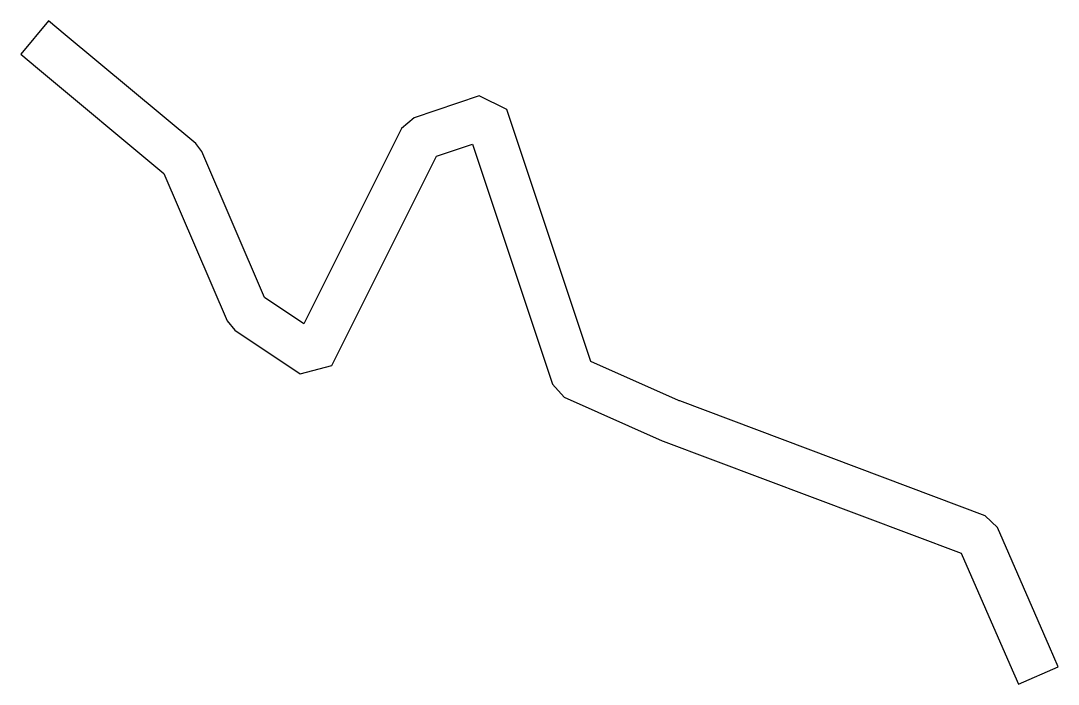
# Model space of a CAD drawing. Extents: x 7 to 142, y 45 to 131.
import ezdxf

# ---------------------------------------------------------------- set-up
doc = ezdxf.new("R2010")
doc.units = 0
doc.layers.get('0').update_dxf_attribs({"linetype": 'CONTINUOUS'})

msp = doc.modelspace()

# ---------------------------------------------------------------- linework, layer by layer
at = {"color": 7}
msp.add_lwpolyline([(10.927292, 130.974747), (7.311319, 126.635581), (9.480903, 124.827594), (25.902708, 111.148636), (34.095972, 92.019261), (35.119028, 90.784539), (43.585694, 85.140094), (47.677917, 86.224886), (61.268681, 113.406414), (65.942986, 114.967456), (76.341111, 83.773081), (77.875694, 82.088567), (90.575694, 76.444122), (90.725625, 76.382386), (129.407708, 61.839122), (135.704792, 47.410511), (136.833681, 44.826414), (142.001875, 47.084192), (140.872986, 49.668289), (134.099653, 65.190511), (132.512153, 66.707456), (92.86875, 81.603497), (92.789375, 81.638775), (92.718819, 81.665219), (81.315278, 86.736414), (70.414444, 119.430094), (66.842569, 121.211622), (58.375903, 118.3894), (56.744306, 116.969469), (44.061944, 91.613567), (38.946667, 95.026692), (30.815139, 113.997317), (30.030208, 115.05565), (13.096875, 129.166761), (10.927292, 130.974747)], dxfattribs=at)

doc.saveas('drawing.dxf')
